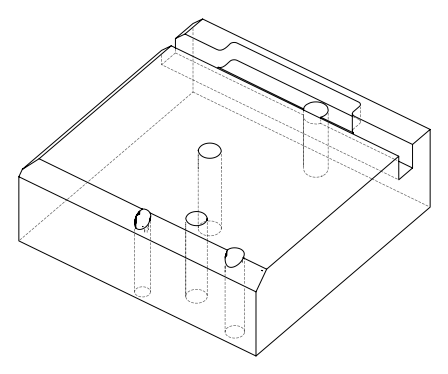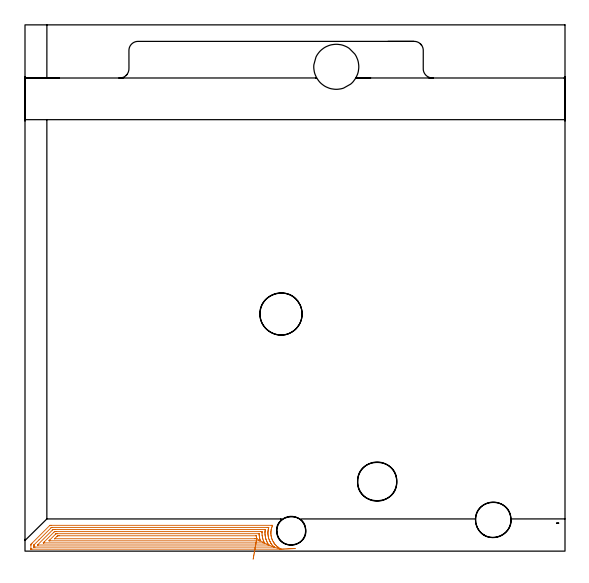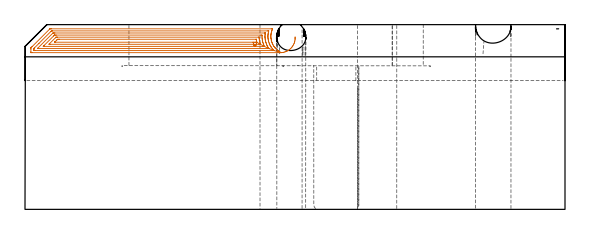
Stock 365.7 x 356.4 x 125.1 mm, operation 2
(PLAN: 25 operations, 19 tool changes, 104.3 min)
(1 AREA_MILL | FG_CHAMFER_SURFACE | UGT0205_001 | 13.55 min | 32578 mm3)
(2 AREA_MILL_1 | FG_CHAMFER_SURFACE_1 | UGT0205_001 | 22.74 min | 85023 mm3)
(3 AREA_MILL_2 | FG_CHAMFER_SURFACE_2 | UGT0205_001 | 1.94 min | 4730 mm3)
(4 MILL_OPEN_POCKET | POCKET_OPEN | NXT0201_011 | Follow Part, ap 3, ae 75% | 49.76 min | 474848 mm3)
(5 MILL_RECTANGULAR_SLOT | SLOT_RECTANGULAR | NXT0201_012 | Follow Part, ap 4, ae 75% | 5.48 min | 106040 mm3)
(6 MILL_THROUGH_HOLE_FROM_SOLID_MATERIAL | STEP1HOLE_4 | NXT0201_007 | Circular | 4.36 min | 66521 mm3)
(7 SPOT_DRILL | STEP1HOLE | NXT0321_9005460120000 | 0.05 min | 0 mm3)
(8 SPOT_DRILL_1 | STEP1HOLE_1 | NXT0321_9005460120000 | 0.05 min | 0 mm3)
(9 SPOT_DRILL_2 | STEP1HOLE_2 | NXT0321_9005460120000 | 0.05 min | 0 mm3)
(10 SPOT_DRILL_3 | STEP1HOLE_3 | NXT0321_9005460120000 | 0.05 min | 0 mm3)
(11 DRILL_BLIND_HOLE_INTO_CENTER | STEP1HOLE | UGT0301_185 | 0.05 min | 0 mm3)
(12 GUN_DRILL_THROUGH_HOLE | STEP1HOLE | UGT0307_002 | 0.58 min | 2530 mm3)
(13 SPADE_DRILL_TO_ENLARGE_THROUGH_HOLE | STEP1HOLE | UGT0306_006 | 0.53 min | 15616 mm3)
(14 DRILL_TO_ENLARGE_THROUGH_HOLE | STEP1HOLE | UGT0301_392 | 0.55 min | 43660 mm3)
(15 DRILL_BLIND_HOLE_INTO_CENTER_1 | STEP1HOLE_1 | UGT0301_185 | 0.05 min | 0 mm3)
(16 GUN_DRILL_THROUGH_HOLE_1 | STEP1HOLE_1 | UGT0307_002 | 0.57 min | 2720 mm3)
(17 SPADE_DRILL_TO_ENLARGE_THROUGH_HOLE_1 | STEP1HOLE_1 | UGT0306_006 | 0.53 min | 15616 mm3)
(18 DRILL_TO_ENLARGE_THROUGH_HOLE_1 | STEP1HOLE_1 | UGT0301_057 | 0.54 min | 25622 mm3)
(19 DRILL_BLIND_HOLE_INTO_CENTER_2 | STEP1HOLE_2 | UGT0301_185 | 0.05 min | 0 mm3)
(20 GUN_DRILL_THROUGH_HOLE_2 | STEP1HOLE_2 | UGT0307_002 | 0.58 min | 2725 mm3)
(21 SPADE_DRILL_TO_ENLARGE_THROUGH_HOLE_2 | STEP1HOLE_2 | UGT0306_006 | 0.53 min | 15565 mm3)
(22 DRILL_TO_ENLARGE_THROUGH_HOLE_2 | STEP1HOLE_2 | UGT0301_388 | 0.55 min | 35293 mm3)
(23 DRILL_BLIND_HOLE_INTO_CENTER_3 | STEP1HOLE_3 | UGT0301_185 | 0.05 min | 0 mm3)
(24 GUN_DRILL_THROUGH_HOLE_3 | STEP1HOLE_3 | UGT0307_002 | 0.61 min | 2734 mm3)
(25 SPADE_DRILL_TO_ENLARGE_THROUGH_HOLE_3 | STEP1HOLE_3 | UGT0306_010 | 0.53 min | 26276 mm3)
(TOOL UGT0205_001 | Chamfer Mill 20 x 3 x 45 deg. | D20 FL50 Z2)
(TOOL NXT0201_011 | ENDMILL 12mm [2P460-1200-NA 1630] | D12 FL38 Z6)
(TOOL NXT0201_012 | ENDMILL 16mm [2P460-1600-NA 1630] | D16 FL38 Z6)
(TOOL NXT0201_007 | ENDMILL 25mm [R216.25-25050GCK54P 1620] | D25 R3 FL54 Z5)
(TOOL NXT0321_9005460120000 | NC Spot Drill, 142deg, 12mm, Carbide, Uncoated | D12 PA142 FL30 Z2)
(TOOL UGT0301_185 | Twist Drill 6.3 mm | D6.3 PA118 FL61 Z2)
(TOOL UGT0307_002 | Gun Drill 6 mm | D6 PA130 FL24 Z1)
(TOOL UGT0306_006 | Spade Drill 15.5mm | D15.5 PA132 FL10 Z2)
(TOOL UGT0301_392 | Twist Drill 28.5 mm | D28.5 PA118 FL165 Z2)
(TOOL UGT0301_057 | Twist Drill 24 mm | D24 PA118 FL160 Z2)
(TOOL UGT0301_388 | Twist Drill 26.5 mm | D26.5 PA118 FL165 Z2)
(TOOL UGT0306_010 | Spade Drill 19.5mm | D19.5 PA132 FL10 Z2)
(OP 2 AREA_MILL_1, part 2 of 2)
G0 Z135.1
X182.954 Y1.745
Z116.554
G1 Z115.681
X182.877 Y1.741 Z114.812
X182.725 Y1.735 Z113.953
X182.499 Y1.725 Z113.111
X182.2 Y1.712 Z112.291
X181.831 Y1.696 Z111.501
X181.395 Y1.678 Z110.746
X180.894 Y1.656 Z110.032
X180.334 Y1.632 Z109.364
X179.717 Y1.606 Z108.747
X179.049 Y1.577 Z108.187
X178.334 Y1.546 Z107.687
X177.579 Y1.514 Z107.252
X176.789 Y1.48 Z106.883
X175.97 Y1.445 Z106.586
X175.128 Y1.409 Z106.361
X174.269 Y1.372 Z106.21
X173.401 Y1.334 Z106.134
X173.341 Y1.332 Z106.132
X173.266 Y1.33 Z106.13
X172.605 Y1.328 Z106.128
X4.665 Y1.329 Z106.129
X4.19 Y1.331 Z106.131
X4.033 Y1.334 Z106.134
X4.014 Y1.335 Z106.135
X4.009 Y1.385 Z106.185
X4.004 Y1.486 Z106.286
X4.001 Y1.613 Z106.413
X4. Y1.804 Z106.604
X4.001 Y3.781 Z108.581
X4.008 Y4.485 Z109.285
X4.01 Y4.578 Z109.378
X4.043 Y4.632 Z109.432
X4.19 Y4.788 Z109.588
X4.484 Y5.084 Z109.884
X4.778 Y5.378 Z110.178
X16.697 Y17.296 Z122.096
X16.82 Y17.413 Z122.213
X16.864 Y17.453 Z122.253
X16.908 Y17.464 Z122.264
X17.119 Y17.468 Z122.268
X17.59 Y17.47 Z122.27
X18.008 Y17.471 Z122.271
X166.771
X167.19 Y17.47 Z122.27
X167.452 Y17.468 Z122.268
X167.664 Y17.464 Z122.264
X167.669 Y17.424 Z122.224
X167.664 Y17.393 Z122.193
X167.541 Y17.119 Z121.919
X167.489 Y16.996 Z121.796
X167.281 Y16.486 Z121.286
X167.147 Y16.103 Z120.903
X167.054 Y15.819 Z120.619
X166.877 Y15.209 Z120.009
X166.855 Y15.125 Z119.925
X166.771 Y14.755 Z119.555
X166.696 Y14.39 Z119.19
X166.684 Y14.315 Z119.115
X166.588 Y13.604 Z118.404
X166.571 Y13.422 Z118.222
X166.528 Y12.77 Z117.57
X166.521 Y12.528 Z117.328
X166.527 Y11.878 Z116.678
X166.537 Y11.634 Z116.434
X166.597 Y10.915 Z115.715
X166.623 Y10.741 Z115.541
X166.771 Y9.855 Z114.655
X166.772 Y9.847 Z114.647
X166.897 Y9.343 Z114.143
X167.006 Y8.953 Z113.753
X167.102 Y8.622 Z113.422
X167.306 Y8.059 Z112.859
X167.405 Y7.793 Z112.593
X167.664 Y7.211 Z112.011
X167.686 Y7.166 Z111.966
X167.708 Y7.122 Z111.922
X168.01 Y6.553 Z111.353
X168.169 Y6.272 Z111.072
X168.313 Y6.027 Z110.827
X168.557 Y5.626 Z110.426
X168.66 Y5.482 Z110.282
X168.737 Y5.378 Z110.178
X169.281 Y4.655 Z109.455
X169.422 Y4.485 Z109.285
X169.451 Y4.452 Z109.252
X169.87 Y4.007 Z108.807
X170.278 Y3.591 Z108.391
X170.344 Y3.526 Z108.326
X171.014 Y2.921 Z107.721
X171.237 Y2.743 Z107.543
X171.262 Y2.723 Z107.523
X171.296 Y2.697 Z107.497
X172.13 Y2.094 Z106.894
X172.595 Y1.804 Z106.604
X173.024 Y1.554 Z106.354
X173.334 Y1.375 Z106.175
X173.401 Y1.334 Z106.134
X168.643 Y2.761 Z107.561
X168.61 Y2.75 Z107.55
X168.557 Y2.745 Z107.545
X168.511 Y2.744 Z107.544
X6.825 Y2.743 Z107.543
X6.022 Y2.75 Z107.55
X6.009 Y2.753 Z107.553
X6.006 Y2.775 Z107.575
X6.003 Y2.827 Z107.627
X6.001 Y2.933 Z107.733
X6. Y3.145 Z107.945
Y3.568 Z108.368
Y3.591 Z108.391
X6.007 Y4.026 Z108.826
X6.01 Y4.133 Z108.933
X6.062 Y4.201 Z109.001
X6.158 Y4.303 Z109.103
X6.335 Y4.485 Z109.285
X9.484 Y7.635 Z112.435
X17.59 Y15.741 Z120.541
X17.772 Y15.92 Z120.72
X17.878 Y16.02 Z120.82
X17.908 Y16.047 Z120.847
X17.954 Y16.05 Z120.85
X18.059 Y16.053 Z120.853
X18.483 Y16.057 Z120.857
X18.529
X164.091
X164.931 Y16.056 Z120.856
X164.984 Y16.054 Z120.854
X165.036 Y16.05 Z120.85
X165.058 Y16.038 Z120.838
X165.059 Y16.028 Z120.828
X164.875 Y15.318 Z120.118
X164.85 Y15.209 Z120.009
X164.72 Y14.579 Z119.379
X164.679 Y14.315 Z119.115
X164.608 Y13.797 Z118.597
X164.57 Y13.422 Z118.222
X164.539 Y12.973 Z117.773
X164.521 Y12.528 Z117.328
X164.523 Y12.095 Z116.895
X164.537 Y11.634 Z116.434
X164.571 Y11.153 Z115.953
X164.615 Y10.741 Z115.541
X164.712 Y10.119 Z114.919
X164.766 Y9.847 Z114.647
X164.948 Y8.989 Z113.789
X164.984 Y8.862 Z113.662
X165.245 Y8.059 Z112.859
X165.412 Y7.594 Z112.394
X165.591 Y7.166 Z111.966
X165.877 Y6.547 Z111.347
X166.019 Y6.272 Z111.072
X166.174 Y5.975 Z110.775
X166.528 Y5.378 Z110.178
X166.62 Y5.228 Z110.028
X166.771 Y4.994 Z109.794
X167.152 Y4.485 Z109.285
X167.664 Y3.814 Z108.614
X167.767 Y3.694 Z108.494
X167.859 Y3.591 Z108.391
X168.179 Y3.252 Z108.052
X168.557 Y2.858 Z107.658
X168.615 Y2.797 Z107.597
X168.634 Y2.775 Z107.575
X168.643 Y2.761 Z107.561
X165.106 Y4.163 Z108.963
X165.081 Y4.161 Z108.961
X165.032 Y4.158 Z108.958
X164.984 Y4.157 Z108.957
X164.418
X8.984
X8.792 Y4.159 Z108.959
X8.657 Y4.161 Z108.961
X8.477 Y4.167 Z108.967
X8.58 Y4.277 Z109.077
X8.657 Y4.358 Z109.158
X18.614 Y14.315 Z119.115
X18.874 Y14.567 Z119.367
X18.946 Y14.635 Z119.435
X19.054 Y14.638 Z119.438
X19.376 Y14.641 Z119.441
X19.942 Y14.643 Z119.443
X20.27
X162.304
X162.632 Y14.641 Z119.441
X162.675 Y14.639 Z119.439
X162.692 Y14.637 Z119.437
X162.697 Y14.628 Z119.428
X162.691 Y14.55 Z119.35
X162.678 Y14.44 Z119.24
X162.663 Y14.315 Z119.115
X162.624 Y13.995 Z118.795
X162.568 Y13.422 Z118.222
X162.548 Y13.177 Z117.977
X162.521 Y12.528 Z117.328
X162.519 Y12.313 Z117.113
X162.536 Y11.634 Z116.434
X162.549 Y11.39 Z116.19
X162.611 Y10.741 Z115.541
X162.656 Y10.389 Z115.189
X162.75 Y9.847 Z114.647
X162.859 Y9.292 Z114.092
X162.94 Y8.953 Z113.753
X163.03 Y8.597 Z113.397
X163.182 Y8.075 Z112.875
X163.197 Y8.026 Z112.826
X163.505 Y7.166 Z111.966
X163.723 Y6.64 Z111.44
X163.901 Y6.272 Z111.072
X164.091 Y5.884 Z110.684
X164.368 Y5.378 Z110.178
X164.748 Y4.721 Z109.521
X164.897 Y4.485 Z109.285
X164.984 Y4.349 Z109.149
X165.041 Y4.266 Z109.066
X165.086 Y4.197 Z108.997
X165.106 Y4.163 Z108.963
X162.104 Y5.578 Z110.378
X161.411 Y5.573 Z110.373
X161.218 Y5.572 Z110.372
X12.93
X12.535 Y5.575 Z110.375
X12.42 Y5.578 Z110.378
X12.342 Y5.583 Z110.383
X12.389 Y5.634 Z110.434
X12.521 Y5.771 Z110.571
X12.625 Y5.877 Z110.677
X13.02 Y6.272 Z111.072
X19.376 Y12.629 Z117.429
X19.775 Y13.023 Z117.823
X19.944 Y13.187 Z117.987
X19.973 Y13.214 Z118.014
X20.009 Y13.222 Z118.022
X20.095 Y13.225 Z118.025
X20.27 Y13.228 Z118.028
X20.463 Y13.229 Z118.029
X21.163
X159.818 Y13.228 Z118.028
X160.391 Y13.223 Z118.023
X160.518 Y13.222 Z118.022
X160.521 Y12.951 Z117.751
X160.518 Y12.685 Z117.485
X160.511 Y12.534 Z117.334
X160.527 Y11.625 Z116.425
X160.599 Y10.741 Z115.541
X160.608 Y10.65 Z115.45
X160.734 Y9.847 Z114.647
X160.777 Y9.587 Z114.387
X160.916 Y8.953 Z113.753
X161.035 Y8.435 Z113.235
X161.149 Y8.059 Z112.859
X161.411 Y7.238 Z112.038
X161.436 Y7.166 Z111.966
X161.45 Y7.127 Z111.927
X161.657 Y6.603 Z111.403
X161.798 Y6.272 Z111.072
X162.104 Y5.578 Z110.378
X159.427 Y6.996 Z111.796
X159.092 Y6.989 Z111.789
X158.91 Y6.986 Z111.786
X158.731
X158.551 Y6.985 Z111.785
X16.876 Y6.986 Z111.786
X16.697 Y6.988 Z111.788
X16.517 Y6.992 Z111.792
X16.214 Y7.005 Z111.805
X16.368 Y7.166 Z111.966
X16.531 Y7.332 Z112.132
X16.697 Y7.499 Z112.299
X20.551 Y11.353 Z116.153
X20.837 Y11.634 Z116.434
X21.003 Y11.794 Z116.594
X21.031 Y11.808 Z116.608
X21.073 Y11.81 Z116.61
X21.163 Y11.812 Z116.612
X21.876 Y11.814 Z116.614
X22.056 Y11.815 Z116.615
X158.018 Y11.814 Z116.614
X158.379 Y11.81 Z116.61
X158.48 Y11.808 Z116.608
X158.514 Y11.803 Z116.603
X158.517 Y11.792 Z116.592
X158.523 Y11.732 Z116.532
X158.531 Y11.634 Z116.434
X158.585 Y10.887 Z115.687
X158.601 Y10.741 Z115.541
X158.712 Y9.865 Z114.665
X158.731 Y9.742 Z114.542
X158.888 Y8.953 Z113.753
X158.929 Y8.755 Z113.555
X159.107 Y8.059 Z112.859
X159.263 Y7.527 Z112.327
X159.427 Y6.996 Z111.796
X156.944 Y8.407 Z113.207
X156.601 Y8.403 Z113.203
X156.051 Y8.4 Z113.2
X155.711
X20.16
X20.089 Y8.401 Z113.201
X20.065 Y8.403 Z113.203
X20.062 Y8.404 Z113.204
X20.064 Y8.41 Z113.21
X20.1 Y8.451 Z113.251
X20.157 Y8.51 Z113.31
X20.195 Y8.548 Z113.348
X21.495 Y9.847 Z114.647
X21.779 Y10.124 Z114.924
X22.056 Y10.393 Z115.193
X22.4 Y10.397 Z115.197
X22.95 Y10.4 Z115.2
X23.29
X156.391
X156.52 Y10.398 Z115.198
X156.584 Y10.396 Z115.196
X156.611 Y10.394 Z115.194
X156.623 Y10.379 Z115.179
X156.848 Y9.05 Z113.85
X156.866 Y8.953 Z113.753
X156.944 Y8.561 Z113.361
X156.956 Y8.471 Z113.271
X156.944 Y8.407 Z113.207
X156.832 Y7.769 Z112.622
X156.712 Y7.083 Z112.096
X156.584 Y6.355 Z111.633
X156.449 Y5.59 Z111.236
X156.309 Y4.794 Z110.909
X156.165 Y3.972 Z110.653
X156.017 Y3.132 Z110.47
X155.867 Y2.279 Z110.363
X155.717 Y1.421 Z110.332
X155.566 Y0.562 Z110.376
X155.416 Y-0.289 Z110.497
X155.269 Y-1.126 Z110.692
X155.125 Y-1.943 Z110.961
X154.986 Y-2.735 Z111.301
X154.853 Y-3.494 Z111.709
X154.726 Y-4.215 Z112.184
X154.607 Y-4.893 Z112.72
X154.496 Y-5.522 Z113.314
G0 Z135.1
M5
M2
